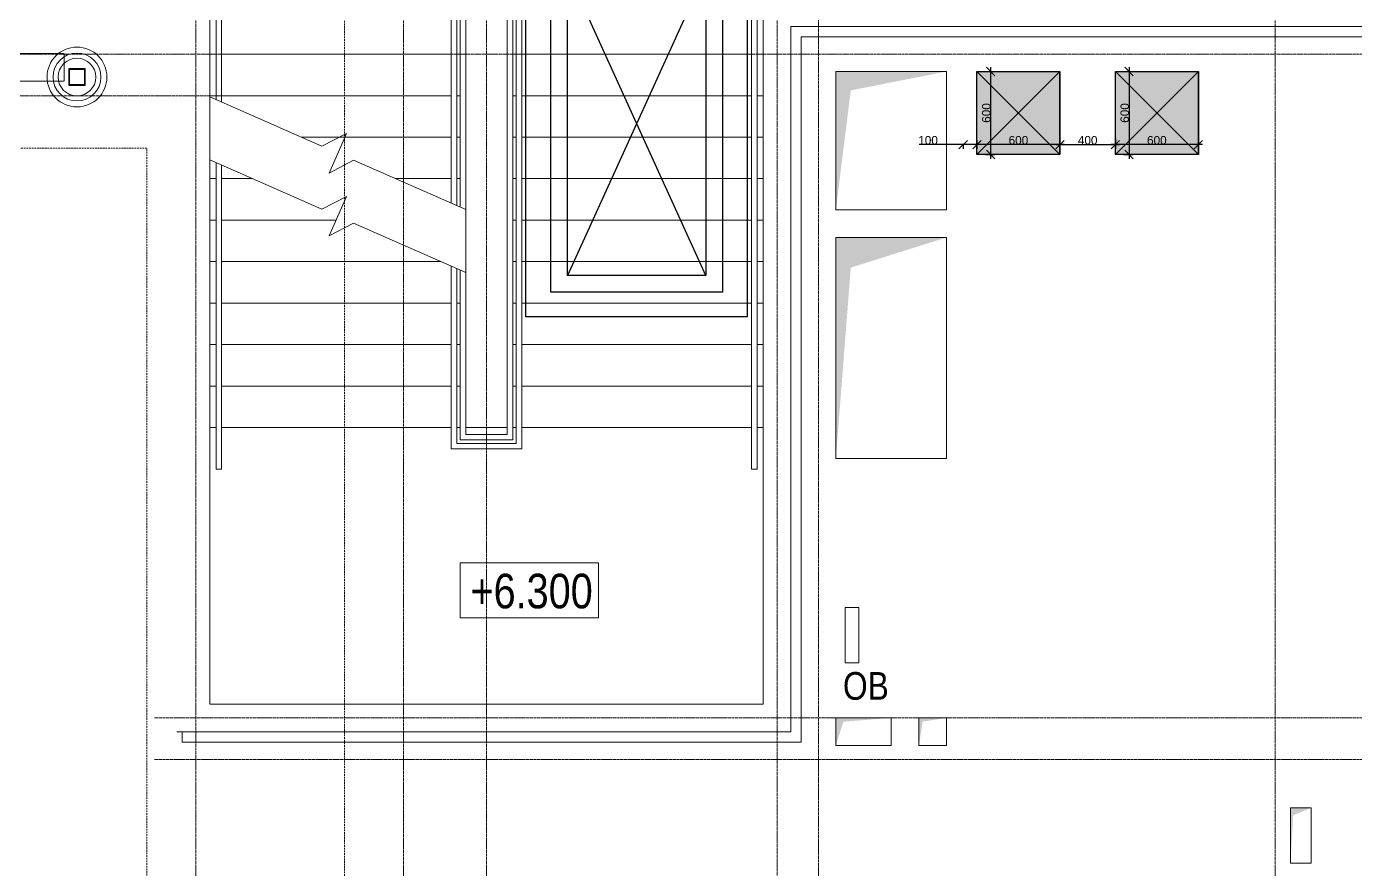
# Model space of a CAD drawing. Header units: millimetres. Extents: x -65509 to 912790, y 446 to 713294.
# Drawn here: x 210673 to 220277, y 358381 to 364477 of the extents above; entities that cross this region are included whole.
import ezdxf
from ezdxf.enums import TextEntityAlignment as Align

# ---------------------------------------------------------------- set-up
doc = ezdxf.new("R2010")
doc.units = ezdxf.units.MM
for name, pattern in [('CENTER2', [28.575, 19.05, -3.175, 3.175, -3.175]), ('DASHED', [19.05, 12.7, -6.35]), ('HIDDEN2', [4.7625, 3.175, -1.5875])]:
    doc.linetypes.add(name, pattern=pattern)
doc.layers.get('Defpoints').update_dxf_attribs({"color": 250})
for name, color, linetype, lineweight in [('_Оборудование СС', 250, 'Continuous', 25), ('АР_Мебель', 250, 'Continuous', 5), ('АР_Отверстия', 250, 'Continuous', 9), ('АР_Отметка', 250, 'Continuous', 13), ('АР_Разрезы марка', 7, 'Continuous', 13), ('АР_Ф_ЛК', 250, 'Continuous', 5), ('ВК_Шахты', 250, 'Continuous', 9), ('ДШ_КР', 250, 'Continuous', 35), ('КМ_Фахверки', 250, 'Continuous', 25), ('ОВ_коллекторы', 250, 'Continuous', 25), ('ОВ_Отопление', 250, 'Continuous', 5), ('РД_Оси_100', 250, 'Continuous', 0)]:
    doc.layers.add(name, color=color, linetype=linetype, lineweight=lineweight)
doc.layers.add('АР_Делит', color=250, linetype='Continuous', lineweight=0, plot=False)
doc.layers.add('РД_Кровля', color=250, linetype='Continuous', lineweight=25, plot=False)
doc.layers.add('АР_Отопительные приборы', color=1, linetype='HIDDEN2', lineweight=0, true_color=0xff0000)
doc.styles.add('Arial0', font='arial.ttf')
doc.styles.add('Arial_Narrow_08', font='ARIALN.TTF', dxfattribs={"width": 0.8})
doc.styles.add('ISOCPEUR_I_4', font='isocpeui.ttf', dxfattribs={"width": 0.9, "height": 350})
doc.styles.add('style1', font='ARIALN.TTF')
doc.dimstyles.new('ISOCPEUR_2_0_Черный_1', dxfattribs={"dimscale": 304.8, "dimtxt": 199.196235, "dimasz": 0.328084, "dimexe": 0.164042, "dimexo": 0.328084, "dimgap": 0, "dimtad": 1, "dimdec": 0, "dimrnd": 5, "dimzin": 0, "dimdsep": 46, "dimtxsty": 'ISOCPEUR_I_4', "dimblk1": 'OBLIQUE', "dimblk2": 'OBLIQUE', "dimsah": 1, "dimcen": 0.09, "dimdle": 0.328084, "dimazin": 0, "dimtfac": 1, "dimtdec": 4, "dimtix": 1, "dimtmove": 0, "dimatfit": 3, "dimfxl": 1, "dimtvp": 1, "dimtolj": 1, "dimtzin": 0, "dimarcsym": 2})

# ---------------------------------------------------------------- blocks, each defined once
blk = doc.blocks.new('СОШ_2200_АР_ОСИ_М100_28.05.24')
at = {"layer": 'АР_Делит', "color": 5, "linetype": 'DASHED'}
blk.add_lwpolyline([(114955, 135155), (114955, -355), (93595.036, -355), (93595.036, 13855), (94145, 13855), (94145, 68320), (66055, 68320), (66055, 13857.73), (83455, 13857.73), (83455, -355), (45245, -355), (45245, 13145), (44695, 13145), (44695, 26755), (45245, 26755), (45245, 68320), (20455, 68320), (20455, 26755), (27955, 26755), (27955, 13145), (-355, 13145), (-355, 100855)], dxfattribs=at)
at = {"layer": 'РД_Оси_100', "linetype": 'CENTER2'}
for p, q in [((94500, -6155), (94500, 139938.679)), ((96000, -6155), (96000, 139938.679)), ((102300, -6155), (102300, 139938.679)), ((90799.446, 69000), (117755, 69000))]:
    blk.add_line(p, q, dxfattribs=at)
for points in [[(96600, -6155), (96600, 139938.679)], [(98700, -6194.98), (98700, 139538.679), (98550, 139938.679)], [(99000, -6195.83), (99000, 139538.679), (99150, 139938.679)], [(94200, 69000), (119410, 69000), (119910, 68850)], [(95715.503, 68700), (-5454.958, 68700), (-5954.958, 68850)], [(94200, 64200), (119410, 64200), (119910, 64350)], [(94200, 63900), (119410, 63900), (119910, 63750)]]:
    blk.add_lwpolyline(points, dxfattribs=at)
blk = doc.blocks.new('otv')
at = {"linetype": 'Continuous'}
blk.add_lwpolyline([(0, -1), (0, 0), (1, 0), (1, -1)], close=True, dxfattribs=at)
blk.add_solid([(0, -1), (0, 0), (0.1346, -0.1366), (1, 0)], dxfattribs=at)
blk = doc.blocks.new('ЛК_4000х8500_2эт')
at = {"color": 5}
for points in [[(6300, 3915), (2100, 3915), (2100, 3955), (6600, 3955), (6600, 3915), (6300, 3915)], [(3928.6, 45), (2100, 45), (2100, 85), (3946.2, 85)], [(4401.1, 85), (6600, 85), (6600, 45), (4383.4, 45)]]:
    blk.add_lwpolyline(points, dxfattribs=at)
at = {"layer": 'АР_Делит'}
blk.add_lwpolyline([(-200, 4000), (8300, 4000), (8300, 0), (-200, 0)], close=True, dxfattribs=at)
at = {"layer": 'АР_Ф_ЛК', "color": 5}
for p, q in [((2400, 4000), (2400, 3955)), ((2700, 4000), (2700, 3955)), ((3000, 4000), (3000, 3955)), ((3300, 4000), (3300, 3955)), ((3600, 4000), (3600, 3955)), ((3900, 4000), (3900, 3955)), ((4200, 4000), (4200, 3955)), ((4500, 4000), (4500, 3955)), ((4800, 4000), (4800, 3955)), ((5100, 4000), (5100, 3955)), ((5400, 4000), (5400, 3955)), ((5700, 4000), (5700, 3955)), ((6000, 4000), (6000, 3955)), ((6300, 4000), (6300, 3955)), ((2400, 3915), (2400, 2255)), ((2700, 3915), (2700, 2255)), ((3000, 3915), (3000, 2255)), ((3300, 3915), (3300, 2255)), ((3600, 3915), (3600, 2255)), ((3900, 3915), (3900, 2255)), ((4200, 3915), (4200, 2255)), ((4500, 3915), (4500, 2255)), ((4800, 3915), (4800, 2255)), ((5100, 3915), (5100, 2255)), ((5400, 3915), (5400, 2255)), ((5700, 3915), (5700, 2255)), ((6000, 3915), (6000, 2255)), ((6300, 3915), (6300, 2255)), ((2400, 2215), (2400, 2190)), ((2700, 2215), (2700, 2190)), ((3000, 2215), (3000, 2190)), ((3300, 2215), (3300, 2190)), ((3600, 2215), (3600, 2190)), ((3900, 2215), (3900, 2190)), ((4200, 2215), (4200, 2190)), ((4500, 2215), (4500, 2190)), ((4800, 2215), (4800, 2190)), ((5100, 2215), (5100, 2190)), ((5400, 2215), (5400, 2190)), ((5700, 2215), (5700, 2190)), ((6000, 2215), (6000, 2190)), ((6300, 2215), (6300, 2190)), ((2400, 2150), (2400, 1850)), ((6300, 2150), (6300, 1850)), ((2400, 1810), (2400, 1785)), ((2400, 1745), (2400, 85)), ((2700, 1810), (2700, 1785)), ((2700, 1745), (2700, 85)), ((3000, 1810), (3000, 1785)), ((3000, 1745), (3000, 85)), ((3300, 1810), (3300, 1785)), ((3300, 1745), (3300, 85)), ((3600, 1810), (3600, 1785)), ((3600, 1745), (3600, 85)), ((3900, 1810), (3900, 1785)), ((3900, 1745), (3900, 85)), ((4200, 1810), (4200, 1785)), ((4200, 1745), (4200, 660.7)), ((4500, 1810), (4500, 1785)), ((4500, 1745), (4500, 1341.4)), ((5400, 1810), (5400, 1785)), ((5400, 1745), (5400, 85)), ((5700, 1810), (5700, 1785)), ((5700, 1745), (5700, 85)), ((6000, 1810), (6000, 1785)), ((6000, 1745), (6000, 85)), ((6300, 1810), (6300, 1785)), ((6300, 1745), (6300, 85)), ((5100, 1670.8), (5100, 85)), ((4800, 912.3), (4800, 85)), ((4500, 309.5), (4500, 85)), ((2400, 45), (2400, 0)), ((2700, 45), (2700, 0)), ((3000, 45), (3000, 0)), ((3300, 45), (3300, 0)), ((3600, 45), (3600, 0)), ((3900, 45), (3900, 0)), ((4500, 45), (4500, 0)), ((4800, 45), (4800, 0)), ((5100, 45), (5100, 0)), ((5400, 45), (5400, 0)), ((5700, 45), (5700, 0)), ((6000, 45), (6000, 0)), ((6300, 45), (6300, 0))]:
    blk.add_line(p, q, dxfattribs=at)
at = {"layer": 'АР_Ф_ЛК'}
for points in [[(6300, 3085, 0, 150, 0), (5833.8, 3085, 0, 0, 0), (2400, 3085, 0, 0, 0)], [(2400, 915, 0, 150, 0), (2866.2, 915, 0, 0, 0), (4200, 915, 0, 0, 0)], [(4921.5, 915, 0, 150, 0), (5387.8, 915, 0, 0, 0), (6300, 915, 0, 0, 0)]]:
    blk.add_lwpolyline(points, format="xyseb", dxfattribs=at)
at = {"layer": 'АР_Ф_ЛК', "color": 5}
for points in [[(4677.9, 1745), (2245, 1745), (2245, 2255), (6455, 2255), (6455, 1745), (5132.7, 1745)], [(4695.5, 1785), (2285, 1785), (2285, 2215), (6415, 2215), (6415, 1785), (5150.3, 1785)], [(4706.5, 1810), (2310, 1810), (2310, 2190), (6390, 2190), (6390, 1810), (5161.3, 1810)]]:
    blk.add_lwpolyline(points, dxfattribs=at)
for points in [[(2350, 2150), (6350, 2150), (6350, 1850), (2350, 1850)], [(2400, 2150), (6300, 2150), (6300, 1850), (2400, 1850)]]:
    blk.add_lwpolyline(points, close=True, dxfattribs=at)
at = {"layer": 'АР_Ф_ЛК', "lineweight": 0}
for points in [[(4724.2, 1850), (4366.9, 1039.4), (4459.5, 862), (4173.5, 988), (4266.1, 810.6), (3908.8, 0)], [(5179, 1850), (4821.7, 1039.4), (4914.3, 862), (4628.3, 988), (4720.9, 810.6), (4363.6, 0)]]:
    blk.add_lwpolyline(points, dxfattribs=at)
blk = doc.blocks.new('Отметка_план')
at = {"color": 7}
blk.add_lwpolyline([(0, 0), (10, 0), (10, 4), (0, 4)], close=True, dxfattribs=at)
at = {"style": 'Arial_Narrow_08', "width": 0.8}
blk.add_attdef('OTMG', text='', height=2.5, dxfattribs=at).set_placement((9.062, 0.702), align=Align.RIGHT)
blk = doc.blocks.new('Люк_ЛК_кровля')
for points in [[(-300, 1300), (2500, 1300), (2500, -300), (-300, -300)], [(-120, 1120), (2320, 1120), (2320, -120), (-120, -120)], [(0, 1000), (2200, 1000), (2200, 0), (0, 0)]]:
    blk.add_lwpolyline(points, close=True)
for points in [[(0, 1000), (2200, 0)], [(2200, 1000), (0, 0)]]:
    blk.add_lwpolyline(points)
blk = doc.blocks.new('Ф_крпич 120')
at = {"layer": 'АР_Делит', "color": 1}
for radius in [216.3, 173, 136.2]:
    blk.add_circle((60, -60), radius, dxfattribs=at)
at = {"layer": 'КМ_Фахверки'}
blk.add_lwpolyline([(0, 0), (120, 0), (120, -120), (0, -120)], close=True, dxfattribs=at)
at = {"layer": 'КМ_Фахверки', "lineweight": 5}
blk.add_lwpolyline([(6, -6), (114, -6), (114, -114), (6, -114)], close=True, dxfattribs=at)
blk = doc.blocks.new('*U23')
at = {"ltscale": 100, "true_color": 0xffffff}
h = blk.add_hatch(color=7, dxfattribs=at)
h.paths.add_polyline_path([(-300, 300), (-300, -300), (0, 0)])
h.paths.add_polyline_path([(0, 0), (300, 300), (-300, 300)])
h.paths.add_polyline_path([(300, 300), (0, 0), (300, -300)])
h.paths.add_polyline_path([(300, -300), (0, 0), (-300, -300)])
at = {"ltscale": 100}
blk.add_lwpolyline([(-300, 300), (300, 300), (300, -300), (-300, -300), (-300, 300), (300, -300), (300, 300), (-300, -300)], dxfattribs=at)
blk = doc.blocks.new('_Oblique')
at = {"color": 0, "linetype": 'ByBlock', "lineweight": -2}
blk.add_line((-0.5, -0.5), (0.5, 0.5), dxfattribs=at)
blk = doc.blocks.new('*D25')
at = {"layer": '_Оборудование СС', "color": 0, "lineweight": -2, "transparency": 16777216}
for p, q in [((-230983.8, 47460.6), (-230983.8, 47358.7)), ((-230953.3, 47389.2), (-231614.3, 47389.2)), ((-231583.8, 47359.7), (-231583.8, 47358.7))]:
    blk.add_line(p, q, dxfattribs=at)
at = {"layer": 'Defpoints', "color": 0, "transparency": 16777216}
for p in [(-230983.8, 47521.5), (-231583.8, 47420.6), (-231583.8, 47389.2)]:
    blk.add_point(p, dxfattribs=at)
at = {"layer": '_Оборудование СС', "color": 0, "lineweight": -2, "transparency": 16777216, "xscale": 60.96000000000001, "yscale": 60.96000000000001, "zscale": 60.96000000000001, "rotation": 180}
blk.add_blockref('_Oblique', (-231583.8, 47389.2), dxfattribs=at)
at = {"layer": '_Оборудование СС', "color": 0, "lineweight": -2, "transparency": 16777216, "xscale": 60.96000000000001, "yscale": 60.96000000000001, "zscale": 60.96000000000001}
blk.add_blockref('_Oblique', (-230983.8, 47389.2), dxfattribs=at)
at = {"layer": '_Оборудование СС', "color": 0, "transparency": 16777216, "insert": (-231283.8, 47420.3), "char_height": 60.96, "attachment_point": 5, "style": 'Arial0'}
blk.add_mtext('\\A1;600', dxfattribs=at)
blk = doc.blocks.new('*D26')
at = {"layer": '_Оборудование СС', "color": 0, "lineweight": -2, "transparency": 16777216}
for p, q in [((-231484.8, 47948.3), (-231484.8, 47287.4)), ((-231479.7, 47917.8), (-231454.4, 47917.8)), ((-231522.8, 47317.8), (-231454.4, 47317.8))]:
    blk.add_line(p, q, dxfattribs=at)
at = {"layer": 'Defpoints', "color": 0, "transparency": 16777216}
for p in [(-231540.7, 47917.8), (-231583.8, 47317.8), (-231484.8, 47317.8)]:
    blk.add_point(p, dxfattribs=at)
at = {"layer": '_Оборудование СС', "color": 0, "lineweight": -2, "transparency": 16777216, "xscale": 60.96000000000001, "yscale": 60.96000000000001, "zscale": 60.96000000000001}
for p, rotation in [((-231484.8, 47917.8), 90), ((-231484.8, 47317.8), 270)]:
    blk.add_blockref('_Oblique', p, dxfattribs=dict(at, rotation=rotation))
at = {"layer": '_Оборудование СС', "color": 0, "transparency": 16777216, "insert": (-231516, 47617.8), "char_height": 60.96, "attachment_point": 5, "rotation": 90, "style": 'Arial0'}
blk.add_mtext('\\A1;600', dxfattribs=at)
blk = doc.blocks.new('*D556')
at = {"layer": '_Оборудование СС', "color": 0, "lineweight": -2, "transparency": 16777216}
for p, q in [((217442.2, 363623.1), (217123.9, 363623.1)), ((217541.7, 363623.1), (217411.7, 363623.1)), ((217442.2, 363629.2), (217442.2, 363592.6)), ((217541.7, 363655.6), (217541.7, 363592.6))]:
    blk.add_line(p, q, dxfattribs=at)
at = {"layer": 'Defpoints', "color": 0, "lineweight": 25, "transparency": 16777216}
for p in [(217541.7, 363716.5), (217442.2, 363690.2), (217541.7, 363623.1)]:
    blk.add_point(p, dxfattribs=at)
at = {"layer": '_Оборудование СС', "color": 0, "lineweight": -2, "transparency": 16777216, "xscale": 60.96000000000001, "yscale": 60.96000000000001, "zscale": 60.96000000000001, "rotation": 180}
blk.add_blockref('_Oblique', (217442.2, 363623.1), dxfattribs=at)
at = {"layer": '_Оборудование СС', "color": 0, "lineweight": -2, "transparency": 16777216, "xscale": 60.96000000000001, "yscale": 60.96000000000001, "zscale": 60.96000000000001}
blk.add_blockref('_Oblique', (217541.7, 363623.1), dxfattribs=at)
at = {"layer": '_Оборудование СС', "color": 0, "transparency": 16777216, "insert": (217188.3, 363654.2), "char_height": 60.96, "attachment_point": 5, "style": 'Arial0'}
blk.add_mtext('\\A1;100', dxfattribs=at)
blk = doc.blocks.new('*D557')
at = {"layer": '_Оборудование СС', "color": 0, "lineweight": -2, "transparency": 16777216}
for p, q in [((218111.2, 363623.1), (218572.6, 363623.1)), ((218141.7, 363693.5), (218141.7, 363592.6)), ((218542.2, 363666), (218542.2, 363592.6))]:
    blk.add_line(p, q, dxfattribs=at)
at = {"layer": 'Defpoints', "color": 0, "lineweight": 25, "transparency": 16777216}
for p in [(218141.7, 363754.5), (218542.2, 363727), (218542.2, 363623.1)]:
    blk.add_point(p, dxfattribs=at)
at = {"layer": '_Оборудование СС', "color": 0, "lineweight": -2, "transparency": 16777216, "xscale": 60.96000000000001, "yscale": 60.96000000000001, "zscale": 60.96000000000001, "rotation": 180}
blk.add_blockref('_Oblique', (218141.7, 363623.1), dxfattribs=at)
at = {"layer": '_Оборудование СС', "color": 0, "lineweight": -2, "transparency": 16777216, "xscale": 60.96000000000001, "yscale": 60.96000000000001, "zscale": 60.96000000000001}
blk.add_blockref('_Oblique', (218542.2, 363623.1), dxfattribs=at)
at = {"layer": '_Оборудование СС', "color": 0, "transparency": 16777216, "insert": (218341.9, 363654.2), "char_height": 60.96, "attachment_point": 5, "style": 'Arial0'}
blk.add_mtext('\\A1;400', dxfattribs=at)
blk = doc.blocks.new('Bottom_R_1500')
at = {"layer": 'АР_Отопительные приборы'}
blk.add_lwpolyline([(-750, -100), (750, -100), (750, 100), (-750, 100)], close=True, dxfattribs=at)
blk = doc.blocks.new('0589ш')
at = {"layer": '_Оборудование СС', "color": 5}
blk.add_blockref('*U23', (-231283.8, 47617.8), dxfattribs=at)
dim = blk.add_linear_dim(base=(-231484.8, 47317.8), p1=(-231540.7, 47917.8), p2=(-231583.8, 47317.8), angle=90, dimstyle='ISOCPEUR_2_0_Черный_1', override={"dimtxt": 0.2, "dimasz": 0.2, "dimexe": 0.1, "dimexo": 0.2, "dimpost": '<>', "dimtxsty": 'Arial0', "dimdle": 0.1, "dimfxl": 6000}, dxfattribs=at)
dim.commit()
dim.dimension.update_dxf_attribs({"geometry": '*D26', "text_midpoint": (-231516, 47617.8)})
dim = blk.add_linear_dim(base=(-231583.8, 47389.2), p1=(-230983.8, 47521.5), p2=(-231583.8, 47420.6), dimstyle='ISOCPEUR_2_0_Черный_1', override={"dimtxt": 0.2, "dimasz": 0.2, "dimexe": 0.1, "dimexo": 0.2, "dimpost": '<>', "dimtxsty": 'Arial0', "dimdle": 0.1, "dimfxl": 6000}, dxfattribs=at)
dim.commit()
dim.dimension.update_dxf_attribs({"geometry": '*D25', "text_midpoint": (-231283.8, 47420.3)})

msp = doc.modelspace()

# ---------------------------------------------------------------- linework, layer by layer
at = {"layer": 'АР_Мебель'}
msp.add_line((212509.638, 359376.733), (211760.018, 359376.733), dxfattribs=at)
at = {"layer": 'АР_Разрезы марка', "linetype": 'DASHED', "lineweight": 0}
msp.add_lwpolyline([(214984.238, 432881.126), (214984.238, 395913.3), (212971.267, 395913.3), (212971.267, 293307.049)], dxfattribs=at)
at = {"layer": 'ДШ_КР', "lineweight": 0}
msp.add_lwpolyline([(211797.159, 359376.733), (216197.159, 359376.733), (216197.159, 364476.733), (232097.159, 364476.733), (232097.159, 364401.733), (216272.159, 364401.733), (216272.159, 359301.733), (211797.159, 359301.733)], close=True, dxfattribs=at)
at = {"layer": 'ОВ_коллекторы', "lineweight": 0}
msp.add_lwpolyline([(216588.414, 360275.145), (216688.414, 360275.145), (216688.414, 359875.145), (216588.414, 359875.145)], close=True, dxfattribs=at)

# ---------------------------------------------------------------- block references
at = {"layer": '_Оборудование СС'}
for p in [(449125.434, 316233.902), (450125.934, 316233.902)]:
    msp.add_blockref('0589ш', p, dxfattribs=at)
at = {"layer": 'АР_Отверстия', "color": 1, "xscale": 800}
for p, yscale in [((216522.159, 364151.733), 1000), ((216522.159, 362951.733), 1600)]:
    msp.add_blockref('otv', p, dxfattribs=dict(at, yscale=yscale))
at = {"layer": 'АР_Отметка'}
ref = msp.add_blockref('Отметка_план', (213807.554, 360199.434), dxfattribs=dict(at, xscale=100, yscale=100, zscale=100))
ref.add_attrib('OTMG', '+6.300', dxfattribs={"layer": '0', "color": 0, "height": 250, "style": 'style1'}).set_placement((214764.972, 360519.251), align=Align.TOP_RIGHT)
at = {"layer": 'АР_Отопительные приборы'}
msp.add_blockref('Bottom_R_1500', (210193.413, 364181.734), dxfattribs=at)
at = {"layer": 'АР_Ф_ЛК', "color": 5, "rotation": 270}
msp.add_blockref('ЛК_4000х8500_2эт', (211997.158, 367876.733), dxfattribs=at)
at = {"layer": 'ВК_Шахты', "color": 1, "xscale": 200, "yscale": 200}
msp.add_blockref('otv', (217122.159, 359476.733), dxfattribs=at)
at = {"layer": 'ВК_Шахты', "color": 1, "xscale": 150, "yscale": 400, "rotation": 359.9999782468097}
msp.add_blockref('otv', (219807.159, 358826.733), dxfattribs=at)
at = {"layer": 'КМ_Фахверки', "xscale": -1, "rotation": 270}
msp.add_blockref('Ф_крпич 120', (211097.158, 364051.733), dxfattribs=at)
at = {"layer": 'ОВ_Отопление', "xscale": 400, "yscale": 200}
msp.add_blockref('otv', (216522.159, 359476.733), dxfattribs=at)
at = {"layer": 'РД_Кровля', "rotation": 269.9999557745141}
msp.add_blockref('Люк_ЛК_кровля', (214582.158, 364876.734), dxfattribs=at)
at = {"layer": 'РД_Оси_100'}
msp.add_blockref('СОШ_2200_АР_ОСИ_М100_28.05.24', (117397.159, 295276.733), dxfattribs=at)

# ---------------------------------------------------------------- texts
at = {"layer": 'ОВ_Отопление', "insert": (216738.955, 359706.788), "char_height": 200, "width": 590.00022, "attachment_point": 5, "style": 'style1'}
msp.add_mtext('ОВ', dxfattribs=at)

# ---------------------------------------------------------------- dimensions: what is measured, and where the dimension line sits
at = {"layer": '_Оборудование СС', "color": 5}
dim = msp.add_linear_dim(base=(217541.658562055, 363623.119851175), p1=(217442.158562055, 363690.169741672), p2=(217541.658562055, 363716.548002815), dimstyle='ISOCPEUR_2_0_Черный_1', override={"dimtxt": 0.2, "dimasz": 0.2, "dimexe": 0.1, "dimexo": 0.2, "dimpost": '<>', "dimtxsty": 'Arial0', "dimdle": 0.1, "dimfxl": 6000}, dxfattribs=at)
dim.commit()
dim.dimension.update_dxf_attribs({"geometry": '*D556', "text_midpoint": (217188.298091418, 363623.119851175), "dimtype": 160})
dim = msp.add_linear_dim(base=(218542.158562055, 363623.119851175), p1=(218141.658562055, 363754.481903859), p2=(218542.158562055, 363727.00355315), dimstyle='ISOCPEUR_2_0_Черный_1', override={"dimtxt": 0.2, "dimasz": 0.2, "dimexe": 0.1, "dimexo": 0.2, "dimpost": '<>', "dimtxsty": 'Arial0', "dimdle": 0.1, "dimfxl": 6000}, dxfattribs=at)
dim.commit()
dim.dimension.update_dxf_attribs({"geometry": '*D557', "text_midpoint": (218341.908562055, 363654.244380507)})

doc.saveas('drawing.dxf')
